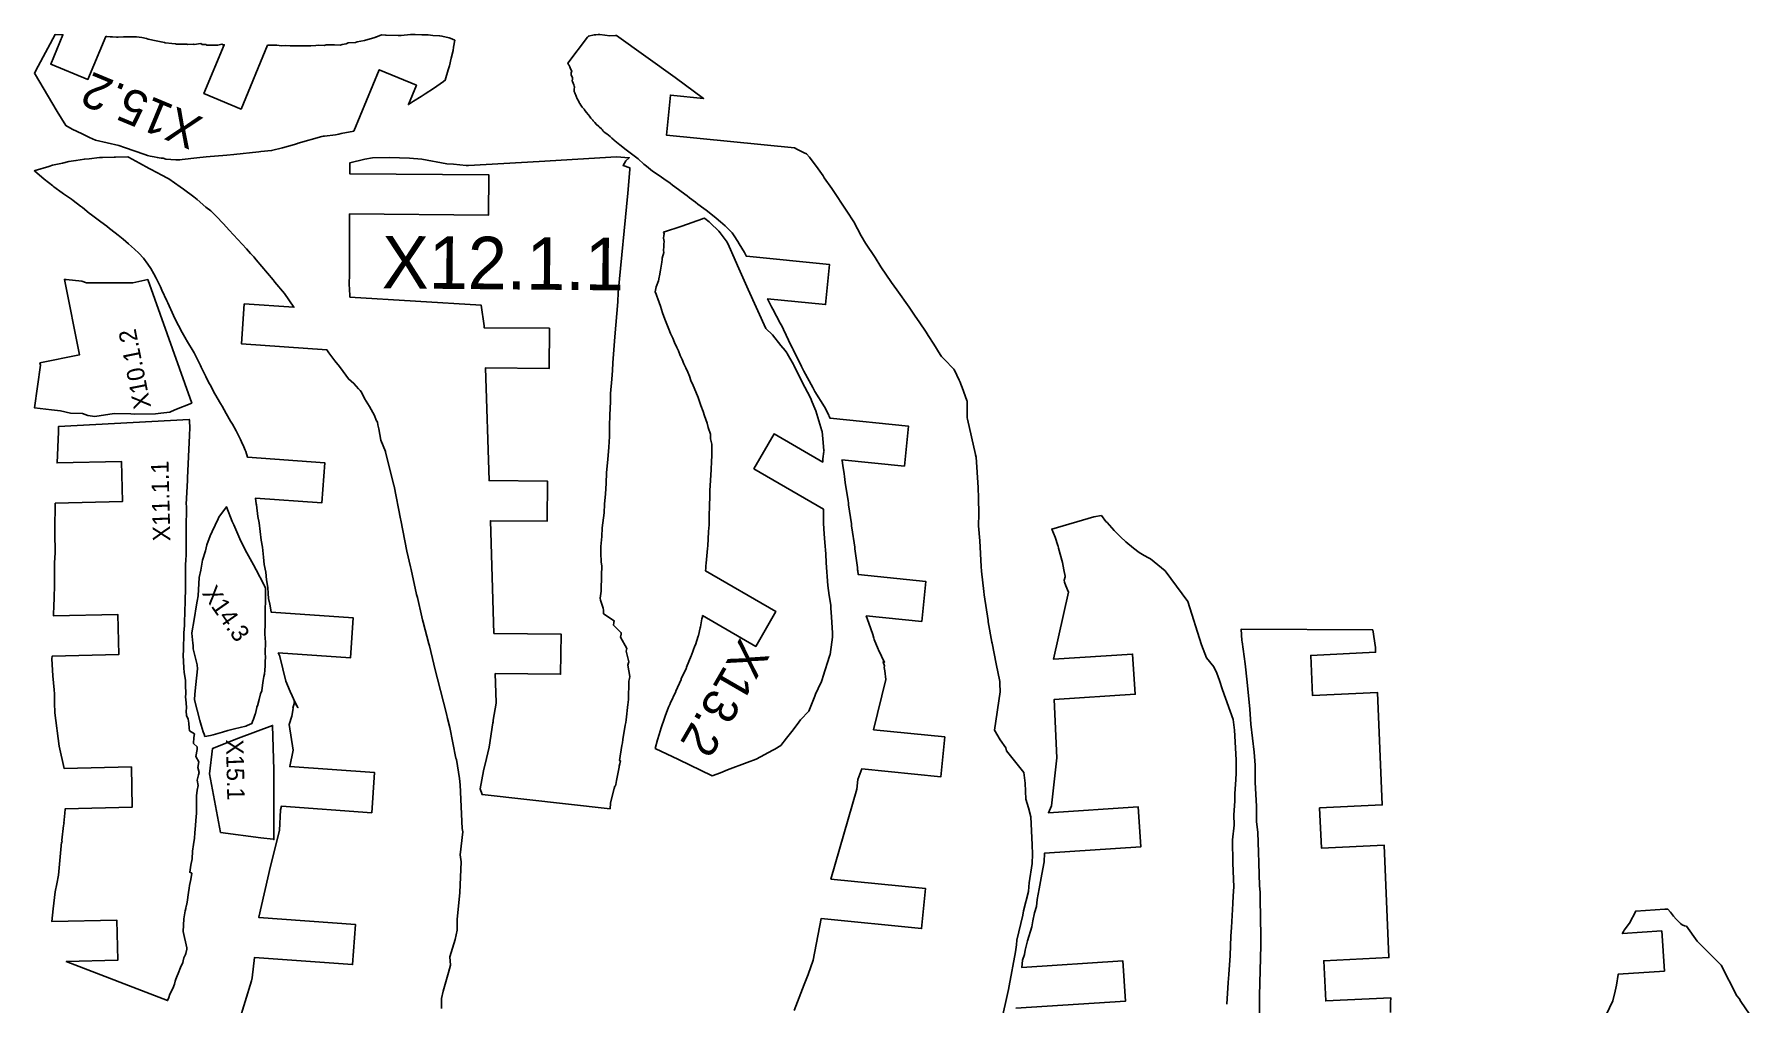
# Model space of a CAD drawing. Extents: x 0 to 199, y 0 to 250.
# Drawn here: x 0 to 197.1, y 139.2 to 250 of the extents above; entities that cross this region are included whole.
import ezdxf

# ---------------------------------------------------------------- set-up
doc = ezdxf.new("R2010")
doc.units = 0
doc.layers.add('PART', color=3, linetype='CONTINUOUS')
doc.layers.add('TEXT', color=2, linetype='CONTINUOUS')

msp = doc.modelspace()

# ---------------------------------------------------------------- linework, layer by layer
at = {"layer": 'PART', "color": 1}
for points in [[(47.316, 245.96), (47.4559, 246.428), (47.6518, 247.287), (47.873, 248.166), (47.9418, 248.542), (48.0613, 249.347), (47.546, 249.593), (47.4171, 249.611), (46.5988, 249.81), (46.3296, 249.856), (45.5471, 249.882), (45.0257, 249.949), (44.3203, 249.97), (43.528, 249.993), (42.9889, 250), (41.9315, 249.889), (41.59, 249.884), (40.2416, 249.93), (40.1547, 249.933), (39.7025, 249.961), (39.0337, 249.707), (38.9912, 249.687), (38.9425, 249.665), (37.7438, 249.296), (36.8949, 249.157), (36.7317, 249.081), (35.8911, 249.04), (35.6385, 248.925), (35.2002, 248.867), (34.9542, 248.77), (34.3307, 248.831), (33.7625, 248.831), (33.3771, 248.8), (33.1288, 248.743), (32.5236, 248.761), (32.1929, 248.729), (31.6032, 248.701), (31.0363, 248.7), (30.304, 248.699), (29.7423, 248.692), (29.2304, 248.704), (28.7063, 248.722), (28.24, 248.689), (27.7368, 248.772), (26.9948, 248.785), (26.669, 248.768), (23.6332, 241.477), (19.3866, 243.245), (21.7134, 248.833), (21.5931, 248.827), (21.4352, 248.881), (20.961, 248.762), (20.5685, 248.761), (20.3968, 248.788), (19.7233, 248.795), (19.5946, 248.847), (19.1652, 248.857), (19.0428, 248.959), (18.2825, 248.871), (18.17, 248.886), (17.5492, 248.842), (17.4374, 248.874), (17.3519, 248.895), (16.9013, 248.901), (16.2204, 248.893), (16.1541, 248.912), (16.108, 248.929), (15.6984, 248.95), (14.9945, 249.045), (14.9448, 249.061), (14.8859, 249.088), (14.4845, 249.145), (13.9336, 249.26), (13.5458, 249.335), (13.0299, 249.448), (13.0197, 249.451), (12.8313, 249.541), (12.2975, 249.644), (12.2675, 249.64), (11.6539, 249.732), (11.5748, 249.723), (11.0018, 249.73), (10.8839, 249.723), (10.3339, 249.733), (10.173, 249.718), (9.57233, 249.677), (9.37259, 249.711), (8.92649, 249.74), (8.67463, 249.726), (8.26824, 249.751), (8.15705, 249.755), (6.11635, 244.854), (1.86977, 246.622), (3.26062, 249.962), (2.38109, 250), (0.41456, 246.362), (0, 245.575), (2.58378, 241.197), (3.60395, 239.582), (4.29454, 239.177), (5.45296, 238.639), (6.28486, 238.223), (6.99319, 237.902), (9.64772, 237.295), (10.2824, 237.094), (12.6318, 236.277), (12.9195, 236.169), (13.2354, 236.09), (13.6981, 236.007), (14.0493, 235.95), (14.5064, 235.871), (14.7084, 235.84), (15.0361, 235.753), (16.1572, 235.669), (16.6088, 235.68), (16.8905, 235.702), (18.58, 235.911), (19.6417, 236.023), (22.0195, 236.207), (22.7831, 236.274), (25.675, 236.586), (25.8778, 236.609), (27.1181, 236.722), (28.3521, 237.045), (29.7561, 237.41), (30.0691, 237.541), (30.0958, 237.549), (30.1256, 237.558), (30.1585, 237.567), (32.8786, 238.319), (33.0285, 238.357), (33.1823, 238.39), (34.4286, 238.54), (34.6098, 238.57), (34.799, 238.605), (35.0676, 238.664), (36.5195, 238.947), (39.4402, 245.961), (43.6867, 244.193), (42.7684, 241.987), (43.3354, 242.363), (44.229, 242.915), (44.6646, 243.216), (45.6247, 243.842), (46.7848, 244.642), (46.8292, 244.677), (46.9625, 244.77)], [(65.8942, 162.12), (65.9278, 162.314), (66.2978, 163.794), (66.326, 163.901), (66.3537, 164.041), (66.4495, 164.093), (66.4931, 164.251), (66.5655, 164.718), (66.8574, 166.226), (66.8824, 166.35), (66.9517, 166.635), (67.0062, 166.942), (66.9147, 166.995), (67.1855, 168.701), (67.2693, 169.006), (67.2981, 169.389), (67.573, 171.048), (67.6336, 171.358), (67.6619, 171.633), (67.8566, 173.386), (67.8951, 173.64), (67.9333, 174.023), (67.95, 174.282), (67.9807, 175.729), (67.9855, 176.07), (68.0415, 176.353), (68.0969, 176.601), (67.8632, 177.882), (67.9504, 178.164), (67.9919, 178.291), (67.6654, 179.499), (67.7447, 179.793), (67.0089, 181.09), (67.0973, 181.459), (67.1055, 181.605), (66.2349, 182.463), (66.2639, 182.784), (66.298, 182.981), (65.0939, 183.78), (65.0835, 183.921), (65.0731, 184.186), (65.0426, 184.401), (64.7289, 185.315), (64.711, 185.54), (64.8263, 186.36), (64.8186, 186.621), (64.7982, 186.939), (64.8592, 187.665), (64.8658, 188.156), (64.8748, 189.253), (64.8113, 189.677), (64.7896, 190.72), (64.7688, 191.445), (64.8722, 192.59), (64.9354, 193.601), (65.1401, 195.303), (65.1937, 196.319), (65.3249, 197.493), (65.3907, 198.662), (65.4345, 199.926), (65.5892, 201.398), (65.6915, 202.834), (65.7465, 204.029), (65.7794, 205.271), (65.8068, 206.461), (65.8782, 208.036), (65.8946, 208.958), (66.0352, 210.581), (66.1022, 211.588), (66.1337, 212.474), (66.3673, 215.436), (66.717, 219.416), (66.767, 220.499), (67.8755, 231.872), (68.0929, 234.558), (68.0969, 234.742), (67.3141, 235.011), (67.6502, 235.537), (68.0319, 235.898), (66.5548, 236), (57.7361, 235.48), (49.6472, 235.003), (49.3714, 235.034), (47.9097, 235.191), (47.1646, 235.219), (44.2864, 235.729), (42.9055, 235.842), (40.616, 235.923), (38.6453, 235.891), (37.7909, 235.757), (36.0628, 235.316), (36.0592, 234.082), (51.9662, 233.941), (51.9254, 229.341), (36.0457, 229.482), (36.026, 222.772), (36, 221.259), (36.0114, 221.042), (36.0797, 219.981), (51.1, 219.043), (51.42, 216.692), (51.4269, 216.476), (58.8996, 216.41), (58.8588, 211.81), (51.5747, 211.875), (51.9883, 199.001), (58.6632, 198.942), (58.6224, 194.342), (52.1361, 194.4), (52.5496, 181.527), (60.22, 181.459), (60.1792, 176.859), (52.6974, 176.925), (52.8039, 173.611), (52.7864, 173.569), (52.4613, 171.596), (52.4661, 171.428), (52.4136, 171.307), (51.9919, 168.516), (51.695, 167.207), (51.3459, 165.831), (50.9849, 163.767), (51.2011, 163.095), (65.8355, 161.479)], [(76.491, 228.95), (76.4001, 228.923), (74.0277, 228.102), (71.9517, 227.413), (71.9512, 227.402), (71.9989, 227.227), (71.9971, 227.012), (71.9534, 226.704), (71.9975, 226.333), (71.9648, 226.044), (71.9881, 225.748), (71.9502, 225.3), (71.9805, 225.093), (71.792, 224.426), (71.8058, 224.261), (71.7426, 223.958), (71.6426, 223.277), (71.5781, 223.062), (71.4978, 222.418), (71.4616, 222.254), (71.375, 221.853), (71.0968, 221.141), (71, 220.575), (71.0857, 220.329), (71.1738, 220.091), (71.2855, 219.771), (71.5906, 218.932), (71.7167, 218.554), (71.8401, 218.174), (72.0888, 217.45), (72.5474, 216.327), (72.7424, 215.826), (72.9998, 215.269), (73.1925, 214.789), (73.4578, 214.209), (73.6433, 213.83), (73.8642, 213.296), (74.0762, 212.852), (74.283, 212.331), (74.4958, 211.899), (74.7206, 211.407), (74.9078, 210.92), (75.0819, 210.448), (75.3358, 209.871), (75.633, 209.163), (75.8957, 208.509), (76.1069, 207.92), (76.2242, 207.576), (76.4886, 206.899), (76.6201, 206.41), (76.9514, 205.577), (77.0529, 205.075), (77.3022, 204.307), (77.3305, 203.768), (77.4744, 203.166), (77.4564, 202.606), (77.4649, 201.795), (77.4124, 201.217), (77.3998, 200.228), (77.3549, 199.671), (77.2799, 198.401), (77.2579, 197.902), (77.2446, 197.383), (77.1922, 195.976), (77.1862, 195.725), (77.1681, 195.353), (77.1552, 193.887), (77.1269, 193.578), (77.0856, 193.134), (76.9939, 191.545), (76.9641, 191.222), (76.802, 189.557), (76.7907, 189.246), (76.7801, 188.996), (76.762, 188.667), (84.789, 184.029), (82.4874, 180.046), (76.4112, 183.557), (76.3976, 183.409), (76.3235, 183.203), (76.1738, 182.264), (76.1371, 182.172), (75.9386, 181.29), (75.8984, 181.199), (75.5832, 180.217), (75.5423, 180.122), (75.1405, 179.044), (75.1012, 178.956), (74.5873, 177.661), (74.5548, 177.588), (74.5275, 177.527), (73.9758, 176.322), (73.9537, 176.273), (73.3545, 174.934), (73.3429, 174.909), (73.3342, 174.89), (72.6963, 173.505), (72.6941, 173.499), (72.6919, 173.494), (72.5119, 173.1), (72.1361, 172.079), (72.0628, 171.85), (71.6688, 170.713), (71.4505, 169.971), (71.2426, 169.348), (71, 168.364), (73.6493, 167.108), (77.5096, 165.261), (78.4515, 165.594), (79.2446, 165.94), (81.5064, 166.772), (82.5386, 167.166), (84.4278, 168.19), (84.673, 168.301), (85.358, 168.71), (86.0049, 169.56), (86.6045, 170.304), (87.2163, 171.097), (87.6235, 171.652), (88.5568, 172.648), (89.2348, 174.333), (89.3291, 174.579), (89.9397, 175.877), (89.9543, 175.908), (90.0787, 176.253), (90.2048, 176.622), (90.9428, 178.939), (90.9726, 179.041), (90.985, 179.108), (91.1812, 180.528), (91.2488, 181.115), (91.2747, 181.406), (91.2692, 181.54), (91.1665, 183.424), (91.092, 184.407), (91.0651, 184.759), (90.8732, 185.854), (90.7157, 187), (90.5616, 189.581), (90.4957, 190.607), (90.4034, 191.903), (90.3062, 192.905), (90.2457, 194.106), (90.2309, 195.574), (90.2271, 195.749), (82.2778, 200.343), (84.5795, 204.326), (90.1471, 201.108), (90.1723, 201.491), (90.2914, 202.321), (90.2975, 202.368), (90.2923, 202.435), (90.1723, 203.761), (90.1261, 204.208), (90.0749, 204.615), (90.0561, 204.696), (89.3563, 206.976), (89.2656, 207.236), (88.9575, 207.965), (88.7338, 208.46), (87.7501, 210.321), (86.8403, 212.194), (86.7928, 212.283), (86.0952, 213.509), (86.0388, 213.595), (85.8375, 213.862), (85.3695, 214.429), (84.4224, 215.646), (84.4213, 215.648), (84.4182, 215.654), (84.412, 215.659), (83.6298, 216.391), (81.6395, 220.861), (80.3983, 223.595), (80.0058, 224.479), (79.466, 225.75), (79.2033, 226.258), (78.7482, 226.865), (78.6507, 227.019), (78.5474, 227.169), (78.4294, 227.324), (78.282, 227.5), (78.0553, 227.727), (77.503, 228.221), (77.1604, 228.567), (76.6836, 228.95), (76.648, 229)], [(12.9649, 222), (11.2601, 221.607), (8.06071, 221.621), (5.94102, 221.597), (5.40835, 221.79), (3.62661, 221.973), (3.41762, 222), (5.1327, 213.373), (0.62099, 212.476), (0.67666, 212.196), (0, 207.326), (1.9338, 207.068), (2.97063, 206.989), (4.12063, 206.708), (5.49252, 206.681), (6.09979, 206.429), (6.89836, 206.325), (9.10018, 206.657), (11.0116, 206.611), (11.4051, 206.601), (13.8556, 206.644), (14.4482, 206.713), (15.484, 206.824), (16.0367, 207.092), (17.9928, 207.868)], [(15.3609, 139.905), (15.4943, 140.278), (15.8167, 140.916), (16.0046, 141.427), (16.0976, 141.763), (16.1775, 141.998), (16.3296, 142.388), (16.4384, 142.663), (16.6977, 143.318), (16.9704, 143.907), (17.0081, 144.086), (17.1018, 144.433), (17.2668, 144.822), (17.2967, 144.922), (17.4304, 145.434), (17.4206, 145.565), (17.4286, 145.587), (16.994, 147.442), (17.0789, 148.895), (17.1402, 149.335), (17.2428, 149.812), (17.3012, 150.066), (17.3557, 150.4), (17.3862, 150.418), (17.4772, 150.797), (17.6126, 151.909), (17.6919, 152.406), (17.7412, 152.7), (17.8825, 153.379), (17.9873, 154.106), (17.7672, 154.226), (17.8679, 155.03), (18.0375, 155.737), (18.0748, 156.621), (18.1783, 157.404), (18.2923, 158.108), (18.3357, 158.733), (18.3996, 159.554), (18.4667, 160.121), (18.5233, 160.974), (18.5417, 161.551), (18.5337, 162.23), (18.5198, 162.974), (18.6216, 163.596), (18.7247, 164.142), (18.5922, 164.753), (18.7599, 165.367), (18.8402, 165.643), (18.6653, 166.215), (18.8135, 166.846), (18.4433, 167.451), (18.6055, 168.243), (18.6127, 168.555), (18.1915, 168.943), (18.2304, 169.626), (18.289, 170.043), (17.7161, 170.397), (17.6844, 170.694), (17.6439, 171.253), (17.5646, 171.707), (17.3974, 172.146), (17.3428, 172.632), (17.3859, 173.034), (17.3515, 173.585), (17.2859, 174.259), (17.3042, 174.618), (17.2842, 175.645), (17.2706, 176.196), (17.112, 177.061), (17.0838, 177.584), (16.9942, 179.039), (17.0272, 179.617), (17.0863, 181.609), (17.1569, 182.42), (17.1952, 184.349), (17.2368, 184.878), (17.2873, 187.043), (17.2914, 189.381), (17.3305, 189.924), (17.3507, 190.453), (17.3565, 190.893), (17.3427, 193.039), (17.339, 193.413), (17.3721, 196.075), (17.3688, 196.294), (17.5141, 199.007), (17.5194, 199.166), (17.5198, 199.306), (17.7412, 204.134), (17.7487, 204.271), (17.7575, 204.938), (17.7135, 205.889), (17.707, 206), (2.73042, 205.178), (2.75175, 204.574), (2.58372, 201.013), (9.94336, 201.19), (10.0538, 196.592), (2.37595, 196.407), (2.37293, 196.23), (2.33973, 193.558), (2.34307, 192.935), (2.35652, 190.847), (2.35609, 190.855), (2.35338, 190.752), (2.29305, 189.605), (2.28838, 187.225), (2.24551, 185.391), (2.20309, 184.836), (2.17845, 183.53), (9.52242, 183.706), (9.63286, 179.107), (2.0073, 178.924), (2, 178.621), (2.11037, 176.693), (2.24589, 175.061), (2.30425, 174.6), (2.30154, 173.574), (2.34408, 172.438), (2.81089, 168.648), (3.39358, 166.085), (11.0807, 166.27), (11.1911, 161.671), (3.52799, 161.487), (3.52326, 161.423), (3.46597, 160.963), (3.37688, 159.844), (3.39646, 159.873), (3.33621, 159.575), (3.12798, 157.883), (3.16272, 157.671), (3.10233, 157.671), (2.7444, 153.893), (2.56938, 152.89), (2.37445, 151.976), (2.1235, 150.05), (2, 148.578), (9.41136, 148.755), (9.52181, 144.157), (3.6314, 144.015), (15.2251, 139.557)], [(20.1258, 169.853), (20.4528, 169.916), (21.4898, 170.236), (22.1265, 170.414), (22.8752, 170.605), (24.185, 170.936), (24.3151, 170.994), (24.8614, 171.237), (24.9904, 171.574), (25.0039, 171.607), (25.231, 172.286), (25.2726, 172.381), (25.4322, 173.075), (25.4424, 173.141), (25.4904, 173.254), (25.7018, 173.983), (25.8454, 174.613), (25.988, 174.947), (26.075, 175.598), (26.1494, 176.152), (26.2373, 176.607), (26.2975, 176.883), (26.3516, 177.327), (26.3953, 177.831), (26.4025, 178.437), (26.4266, 178.686), (26.3964, 179.366), (26.4029, 179.548), (26.4198, 180.311), (26.4065, 180.514), (26.3652, 181.427), (26.3519, 181.604), (26.4034, 182.621), (26.4036, 182.772), (26.3952, 183.96), (26.3905, 184.089), (26.4056, 185.419), (26.4051, 185.487), (26.4266, 186.687), (26.2594, 187.029), (26.2176, 187.107), (25.3435, 188.794), (25.0314, 189.358), (24.2829, 190.743), (23.8339, 191.627), (23.4836, 192.349), (22.7872, 193.927), (22.6218, 194.336), (21.9444, 196), (21.1013, 194.807), (21.0279, 194.613), (20.3157, 193.173), (20.1028, 192.689), (19.6983, 191.638), (19.5451, 190.984), (19.2048, 189.896), (19.0275, 188.741), (18.8295, 187.931), (18.705, 185.809), (18.5941, 185.225), (18.5172, 184.783), (18.2799, 183.1), (18.0066, 181.603), (18.0047, 181.588), (18, 181.555), (18.1161, 180.402), (18.1344, 180.129), (18.1663, 179.774), (18.6263, 177.926), (18.6535, 177.475), (18.4665, 175.676), (18.3485, 174.572), (18.3098, 173.922), (18.9247, 171.583), (19.0836, 171.047), (19.2992, 170.283), (19.3944, 170.017), (19.4905, 169.755)], [(21.2606, 158.757), (25.8996, 158.146), (27.2983, 157.998), (27.378, 157.936), (27.378, 165.918), (27.2394, 171), (23.3191, 169.542), (20.3656, 168.373), (20, 165.486)]]:
    msp.add_lwpolyline(points, close=True, dxfattribs=at)
for points in [[(110.507, 136.881), (111.413, 140.834), (111.456, 141.251), (112.196, 145.11), (112.312, 145.935), (112.352, 146.451), (113.044, 149.307), (113.112, 149.797), (113.677, 152.013), (113.728, 152.536), (113.761, 152.993), (114.121, 155.207), (114.148, 156.272), (114.084, 157.358), (113.934, 160.545), (113.693, 161.567), (113.373, 162.561), (113.298, 164.424), (113.138, 165.626), (111.18, 168.105), (111.107, 168.444), (110.459, 169.361), (109.81, 170.459), (110.449, 174.839), (110.416, 175.816), (110.402, 175.953), (110.393, 176.026), (110.003, 178.043), (109.518, 180.402), (109.506, 180.509), (109.089, 182.843), (109.075, 182.999), (108.604, 185.944), (108.576, 186.31), (108.298, 188.644), (108.263, 189.168), (108.105, 192.109), (107.982, 193.833), (108.003, 195.196), (107.955, 196.975), (107.923, 198.212), (107.682, 201.657), (107.624, 201.945), (107.62, 201.964), (107.616, 201.984), (106.691, 206.03), (106.662, 206.154), (106.661, 206.36), (106.66, 206.525), (106.653, 208.086), (106.652, 208.129), (106.639, 208.172), (106.108, 209.63), (106.035, 209.836), (105.954, 210.031), (105.868, 210.232), (105.766, 210.463), (105.221, 211.617), (105.194, 211.671), (105.139, 211.732), (104.042, 212.891), (103.856, 213.071), (103.728, 213.189), (103.584, 213.423), (102.862, 214.593), (102.215, 215.585), (101.97, 215.96), (101.162, 217.163), (100.727, 217.807), (100.04, 218.818), (98.6244, 220.796), (98.0261, 221.626), (96.8092, 223.44), (96.1526, 224.507), (95.0463, 226.145), (94.5511, 226.964), (93.6974, 228.567), (92.8939, 229.808), (91.178, 232.372), (90.3108, 233.595), (90.1911, 233.821), (89.6438, 234.636), (88.6319, 235.98), (88.3009, 236.352), (88.0371, 236.486), (87.2798, 236.855), (86.9226, 237.027), (72.2691, 238.497), (72.7284, 243.074), (76.5165, 242.694), (73.2601, 245.069), (66.5644, 249.88), (66.4425, 249.885), (65.7845, 249.86), (64.6441, 249.996), (64.4661, 250), (64.1968, 249.974), (64.029, 249.94), (63.3771, 249.805), (63.3444, 249.823), (63.2455, 249.697), (61, 246.731), (61.0085, 246.717), (61.0411, 246.602), (61.0735, 246.557), (61.1043, 246.512), (61.2344, 246.282), (61.2699, 246.189), (61.3965, 245.901), (61.451, 245.791), (61.3911, 245.611), (61.3614, 245.394), (61.5253, 245.034), (61.52, 244.887), (61.4988, 244.697), (61.5166, 244.632), (61.6926, 244.225), (61.7408, 244.106), (61.7745, 244.014), (61.7286, 243.727), (61.7109, 243.54), (61.7414, 243.474), (61.8179, 243.344), (61.8438, 243.231), (61.9209, 243.069), (61.9899, 242.826), (62.0305, 242.765), (62.0693, 242.624), (62.188, 242.477), (62.3028, 242.233), (62.3311, 242.162), (62.3738, 242.099), (62.499, 241.914), (62.6507, 241.708), (62.6936, 241.65), (62.8584, 241.447), (62.9031, 241.392), (62.983, 241.287), (63.1292, 241.097), (63.3141, 240.865), (63.3662, 240.803), (63.4787, 240.657), (63.6281, 240.446), (63.8518, 240.195), (63.9119, 240.127), (64.0745, 239.93), (64.2371, 239.733), (64.5503, 239.47), (64.6183, 239.396), (64.8346, 239.231), (64.9646, 239.099), (64.9875, 238.99), (65.1169, 238.875), (65.2453, 238.775), (65.2517, 238.773), (65.2548, 238.77), (65.4668, 238.634), (65.829, 238.32), (65.9175, 238.246), (66.0357, 238.142), (66.2952, 237.903), (66.3807, 237.834), (66.9393, 237.394), (67.6807, 236.83), (67.9937, 236.586), (68.7205, 236.024), (69.0284, 235.78), (69.6979, 235.186), (69.9921, 234.938), (70.6836, 234.388), (70.9901, 234.177), (71.6949, 233.687), (71.9962, 233.478), (72.6891, 232.995), (72.9799, 232.773), (73.6618, 232.26), (73.9515, 232.042), (74.6393, 231.543), (74.9241, 231.333), (75.6018, 230.823), (75.8778, 230.613), (76.5562, 230.107), (76.8257, 229.902), (77.5575, 229.335), (77.9544, 229.002), (78.4658, 228.591), (78.9929, 228.117), (79.2712, 227.85), (79.7759, 227.305), (80.029, 226.976), (80.4574, 226.346), (80.6122, 226.081), (81.1936, 225.068), (81.3841, 224.706), (81.4168, 224.646), (90.9409, 223.69), (90.4816, 219.113), (83.8371, 219.78), (84.2944, 218.853), (84.4338, 218.579), (85.2985, 216.985), (85.5006, 216.619), (85.6694, 216.255), (86.5521, 214.414), (86.6743, 214.148), (86.7566, 213.966), (87.7089, 212.055), (87.8374, 211.797), (87.9845, 211.525), (89.019, 209.625), (89.1314, 209.417), (89.2454, 209.195), (90.3643, 207.435), (90.4597, 207.245), (90.5583, 207.031), (90.833, 206.475), (90.8865, 206.339), (90.986, 206.129), (99.9507, 205.229), (99.4914, 200.652), (92.3527, 201.368), (92.3598, 201.311), (92.4586, 200.726), (92.5983, 199.764), (92.6272, 199.477), (92.6847, 199.126), (92.7152, 198.797), (93.0578, 196.695), (93.0795, 196.449), (93.0973, 196.212), (93.424, 194.043), (93.4463, 193.782), (93.4608, 193.584), (93.8091, 191.39), (93.8243, 191.208), (94.1334, 189.049), (94.1378, 188.917), (94.1421, 188.812), (94.1673, 188.682), (94.2207, 188.247), (101.932, 187.474), (101.473, 182.897), (95.1259, 183.533), (95.4272, 182.686), (95.8922, 181.405), (95.9776, 181.001), (96.0408, 180.83), (96.4905, 179.728), (96.5347, 179.635), (97.2122, 178.213), (97.1327, 178.343), (97.0813, 178.233), (97.2332, 177.828), (97.1892, 177.632), (97.2341, 177.25), (97.3609, 176.275), (95.9587, 170.516), (104.105, 169.699), (103.646, 165.122), (94.6186, 166.028), (94.1753, 164.819), (94.047, 163.732), (91.0872, 153.448), (101.919, 152.362), (101.46, 147.784), (89.9832, 148.936), (89.0613, 144.184), (88.4665, 142.548), (88.0237, 141.383), (86.8823, 138.41)], [(46.5406, 138.659), (46.5604, 139.783), (46.7365, 140.63), (47.3335, 142.754), (47.5625, 143.591), (47.4952, 144.536), (48.1004, 146.52), (48.3475, 147.601), (48.3424, 148.801), (48.6405, 151.905), (48.7812, 155.401), (48.6896, 156.195), (49.0012, 158.86), (48.9065, 159.233), (48.6955, 164.219), (48.6227, 164.943), (48.2518, 167.115), (48.1819, 167.254), (47.4886, 170.769), (47.2241, 171.79), (47.1161, 172.314), (46.4345, 175.005), (45.7606, 177.666), (45.6813, 178.008), (45.1734, 180.107), (45.111, 180.327), (44.4672, 182.825), (44.391, 183.091), (44.2933, 183.432), (43.8027, 185.63), (43.7082, 185.978), (43.0761, 188.827), (42.994, 189.124), (42.5973, 190.928), (41.8887, 194.463), (41.8445, 194.641), (41.1352, 198.349), (41.1257, 198.384), (41.1108, 198.439), (40.1624, 202.289), (40.1523, 202.326), (39.6008, 203.637), (39.3759, 204.922), (39.266, 205.383), (39.2152, 205.661), (39.0876, 205.913), (38.8731, 206.429), (38.3135, 207.48), (37.7573, 208.375), (37.3864, 209.102), (37.2623, 209.288), (37.0432, 209.486), (36.5292, 210.107), (35.9096, 210.614), (35.2957, 211.473), (34.8764, 212.027), (34.3433, 212.695), (33.6737, 213.617), (33.4404, 213.93), (23.6794, 214.616), (24.002, 219.204), (29.6717, 218.806), (29.6659, 218.813), (28.5776, 220.398), (27.4925, 221.699), (27.3972, 221.808), (27.285, 221.939), (25.3541, 224.238), (25.0738, 224.566), (24.7191, 224.976), (24.2585, 225.497), (22.2628, 227.633), (21.6096, 228.356), (20.7675, 229.217), (20.1842, 229.84), (19.6018, 230.257), (18.6092, 231.136), (18.2094, 231.448), (17.0542, 232.314), (16.6456, 232.6), (15.3803, 233.478), (14.4065, 234.01), (14.1412, 234.126), (13.1216, 234.686), (11.9954, 235.296), (10.7516, 235.963), (10.7423, 235.968), (10.6812, 236), (9.28034, 235.985), (9.12267, 235.99), (7.77691, 235.925), (7.43526, 235.922), (6.26501, 235.8), (5.70699, 235.76), (4.74787, 235.591), (3.92466, 235.474), (3.21914, 235.292), (2.06369, 235.041), (1.6602, 234.905), (0.09715, 234.439), (0.07515, 234.43), (0, 234.401), (0.04324, 234.359), (0.04435, 234.359), (0.0481, 234.356), (1.05637, 233.505), (1.12565, 233.449), (2.09597, 232.687), (2.21565, 232.584), (3.15444, 231.913), (3.32556, 231.793), (4.22386, 231.176), (4.43133, 231.029), (5.25506, 230.388), (5.49311, 230.202), (6.26376, 229.589), (6.5383, 229.376), (7.27683, 228.817), (7.58154, 228.585), (8.26431, 228.069), (8.59437, 227.81), (9.2172, 227.325), (9.57505, 227.043), (10.1403, 226.591), (10.7485, 226.061), (11.4551, 225.456), (11.9185, 224.987), (12.4694, 224.432), (12.9489, 223.758), (13.3129, 223.261), (13.6529, 222.629), (13.922, 222.153), (14.4018, 221.151), (14.5851, 220.78), (15.1523, 219.567), (15.2662, 219.318), (15.9032, 217.867), (15.9479, 217.763), (16.4738, 216.715), (16.7473, 216.232), (16.7582, 216.211), (17.3575, 215.116), (17.3892, 215.062), (18.2531, 213.605), (18.9821, 212.147), (19.0707, 211.976), (19.6005, 210.907), (19.9576, 210.178), (20.0882, 209.934), (20.6435, 208.901), (21.2766, 207.807), (21.4602, 207.493), (21.9427, 206.66), (22.4333, 205.774), (22.6658, 205.431), (23.0712, 204.681), (23.4924, 203.832), (23.5582, 203.708), (23.7886, 203.172), (23.8613, 203.029), (24.0831, 202.471), (24.1556, 202.314), (24.3701, 201.667), (33.1981, 201.046), (32.8755, 196.457), (25.2834, 196.991), (25.3664, 196.355), (25.3883, 196.243), (25.553, 194.902), (25.692, 194.185), (25.8133, 193.161), (25.917, 192.173), (26.0626, 191.369), (26.1921, 190.251), (26.2797, 189.403), (26.4448, 188.532), (26.5425, 187.668), (26.6958, 186.785), (26.74, 186.089), (26.779, 185.536), (26.9327, 184.855), (27.0645, 183.996), (27.069, 183.965), (36.4557, 183.305), (36.1331, 178.716), (27.8893, 179.296), (28.0214, 179.01), (28.0445, 178.951), (28.0642, 178.901), (28.7489, 176.077), (29.2293, 174.889), (29.4548, 174.381), (29.7954, 173.716), (30.136, 173.053), (29.694, 173.733), (29.7568, 173.611), (29.5561, 172.974), (29.5779, 172.927), (29.4468, 172.074), (29.1242, 171.125), (29.5976, 168.176), (29.2003, 166.303), (38.9021, 165.621), (38.5795, 161.032), (28.2366, 161.759), (28.1536, 161.368), (28.0311, 158.992), (26.9946, 154.906), (25.6764, 149.077), (25.672, 149.039), (36.7131, 148.263), (36.3905, 143.674), (25.1487, 144.464), (24.884, 142.15), (24.8162, 141.789), (21.9385, 132.365)], [(136.366, 139.152), (136.536, 141.609), (136.581, 142.531), (136.738, 144.696), (136.842, 146.902), (136.895, 147.923), (137.066, 150.649), (137.106, 151.543), (137.171, 152.564), (137.051, 155.276), (137.027, 157.944), (137.193, 159.587), (137.175, 160.792), (137.271, 162.35), (137.268, 163.243), (137.405, 164.793), (137.439, 165.59), (137.447, 166.147), (137.421, 167.091), (137.233, 170.456), (137.077, 171.667), (135.857, 175.08), (135.527, 176.142), (135.206, 176.967), (134.882, 177.692), (134.047, 178.725), (133.457, 180.232), (131.905, 185.187), (129.313, 188.667), (127.63, 190.064), (127.409, 190.177), (126.902, 190.419), (126.334, 190.784), (125.681, 191.289), (124.828, 191.999), (124.19, 192.565), (123.474, 193.293), (122.672, 194.201), (122.533, 194.33), (122.024, 195), (121.158, 194.843), (116.346, 193.446), (116.748, 192.514), (117.052, 191.595), (117.067, 191.508), (117.1, 191.26), (117.567, 189.646), (117.708, 188.783), (117.89, 188.072), (117.87, 188.006), (117.763, 187.596), (117.8, 187.398), (117.94, 186.967), (118.265, 186.231), (116.555, 178.574), (125.581, 179.17), (125.884, 174.58), (116.602, 173.967), (116.926, 167.285), (116.299, 161.818), (115.968, 161.029), (126.224, 161.706), (126.527, 157.116), (115.506, 156.388), (115.482, 155.42), (115.222, 154.016), (114.887, 152.315), (114.665, 151.102), (114.587, 150.31), (114.351, 149.6), (114.193, 148.67), (114.05, 147.992), (113.585, 146.37), (113.294, 145.298), (113.212, 144.814), (113.009, 144.188), (112.93, 143.321), (124.477, 144.083), (124.78, 139.493), (112.222, 138.664)], [(155.08, 138.195), (155.09, 139.423), (155.107, 139.782), (155.103, 139.877), (147.684, 139.515), (147.459, 144.11), (154.903, 144.473), (154.344, 157.33), (147.189, 156.981), (146.965, 161.575), (154.144, 161.925), (153.584, 174.782), (146.181, 174.421), (145.957, 179.016), (153.384, 179.378), (153.361, 179.907), (153.049, 181.929), (138, 182), (138.1, 180.698), (138.12, 180.548), (138.477, 178.044), (138.696, 175.944), (138.996, 172.879), (139.119, 171.153), (139.49, 167.942), (139.598, 166.48), (139.602, 164.477), (139.743, 161.783), (139.776, 160.009), (139.93, 158.779), (139.971, 156.536), (140.013, 155.299), (140.094, 152.685), (140.159, 151.963), (140.183, 151.182), (140.243, 146.858), (140.243, 146.339), (140.238, 145.849), (140.111, 140.134), (140.1, 139.964), (140.1, 139.833), (140.086, 137.784)], [(197.06, 136.66), (195.151, 139.447), (194.975, 139.777), (194.706, 140.109), (192.907, 143.61), (190.138, 146.336), (188.927, 148.065), (188.692, 148.078), (188.433, 148.202), (188.243, 148.374), (187.743, 148.862), (187.446, 149.208), (187.09, 149.652), (186.814, 150), (186.453, 149.993), (183.132, 149.79), (182.403, 148.414), (181.819, 147.599), (181.737, 147.429), (181.617, 147.27), (181.607, 147.206), (186.106, 147.508), (186.415, 142.918), (181.114, 142.562), (181.108, 142.544), (180.92, 141.322), (180.787, 140.609), (180.523, 139.513), (179.736, 137.913)]]:
    msp.add_lwpolyline(points, dxfattribs=at)

# ---------------------------------------------------------------- texts
at = {"layer": 'TEXT'}
for s, height, rotation, p in [('X15.2', 4, 157.394, (19.44, 240.436)), ('X12.1.1', 6, -0.508277, (39.7229, 220.982)), ('X10.1.2', 2, 101.244, (13.3476, 207.411)), ('X11.1.1', 2, 91.3758, (15.5445, 192.076)), ('X14.3', 2, 304.921, (19.1058, 186.107)), ('X13.2', 4, 239.977, (80.7461, 181.123)), ('X15.1', 2, 271.284, (21.8998, 169.397))]:
    msp.add_text(s, height=height, rotation=rotation, dxfattribs=at).set_placement(p)

doc.saveas('drawing.dxf')
